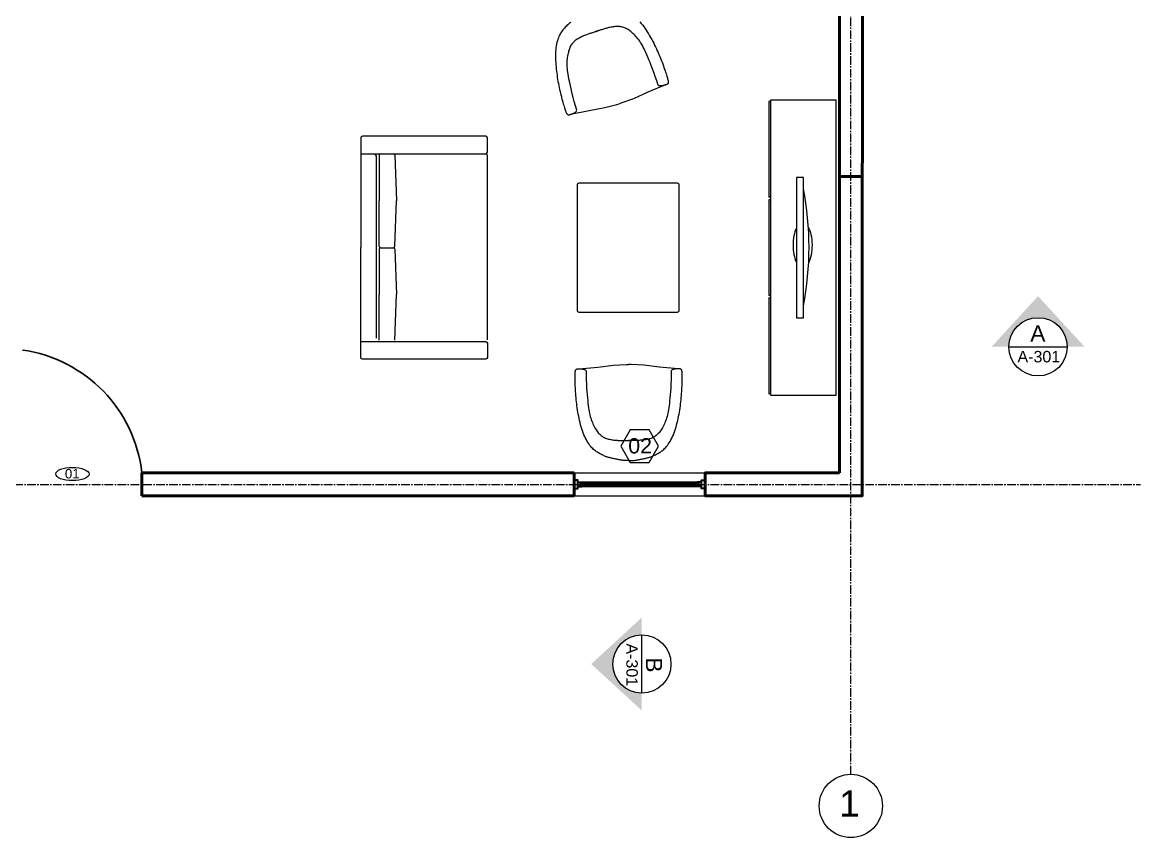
# Model space of a CAD drawing. Header units: centimetres. Extents: x -1487 to 7635, y -1892 to 2688.
# Drawn here: x 2503 to 3186, y 635 to 1132 of the extents above; entities that cross this region are included whole.
import ezdxf
from ezdxf.enums import TextEntityAlignment as Align

# ---------------------------------------------------------------- set-up
doc = ezdxf.new("R2010")
doc.units = ezdxf.units.CM
doc.linetypes.add('CENTERX2', pattern=[4, 2.5, -0.5, 0.5, -0.5])
doc.linetypes.add('CENTRO2', pattern=[1.125, 0.75, -0.125, 0.125, -0.125])
for name, color, linetype, lineweight in [('A-FURN', 8, 'Continuous', 18), ('AA - linee quote', 3, 'Continuous', 13), ('AA - montanti', 7, 'Continuous', 35), ('AA - pareti sezionate', 7, 'Continuous', 50), ('AA - serramenti e porte', 4, 'Continuous', 25), ('AA - struttura finestre', 6, 'Continuous', 25), ('AA- arredo', 8, 'Continuous', 18), ('SEZIONE ARREDO', 8, 'Continuous', 25)]:
    doc.layers.add(name, color=color, linetype=linetype, lineweight=lineweight)
doc.styles.add('ARIAL', font='Arial.ttf')

msp = doc.modelspace()

# ---------------------------------------------------------------- hatches: boundary and pattern name
at = {"layer": 'AA - linee quote'}
h = msp.add_hatch(color=256, dxfattribs=at)
h.dxf.hatch_style = 1
h.paths.add_polyline_path([(3094.5809, 934.1649), (3105.1828, 934.1649, -1), (3140.7462, 934.1649), (3151.3481, 934.1649), (3122.9645, 965.061)])
h = msp.add_hatch(color=256, dxfattribs=at)
h.dxf.hatch_style = 1
h.paths.add_polyline_path([(2880.9418, 712.1157), (2880.9418, 722.7176, -1), (2880.9418, 758.281), (2880.9418, 768.8829), (2850.0457, 740.4993)])

# ---------------------------------------------------------------- linework, layer by layer
at = {"layer": 'A-FURN'}
for p, q in [((2839.5996, 857.1865), (2919.5996, 857.1865)), ((2839.5996, 843.1865), (2919.5996, 843.1865))]:
    msp.add_line(p, q, dxfattribs=at)
at = {"layer": 'AA - linee quote', "linetype": 'CENTRO2', "ltscale": 7}
for p, q in [((3008.5996, 673.1865), (3008.5996, 1920.1865)), ((1938.5996, 850.1865), (3185.5996, 850.1865))]:
    msp.add_line(p, q, dxfattribs=at)
at = {"layer": 'AA - linee quote'}
for p, q in [((3105.1832, 934.1385), (3140.7466, 934.1385)), ((2880.9682, 722.718), (2880.9682, 758.2814))]:
    msp.add_line(p, q, dxfattribs=at)
msp.add_lwpolyline([(2891.1466, 873.5127), (2885.3731, 883.5127), (2873.8261, 883.5127), (2868.0526, 873.5127), (2873.8261, 863.5127), (2885.3731, 863.5127)], close=True, dxfattribs=at)
for centre, radius in [((3122.9649, 934.1385), 17.7817), ((2880.9682, 740.4997), 17.7817), ((3008.5996, 653.8592), 19.3273)]:
    msp.add_circle(centre, radius, dxfattribs=at)
msp.add_ellipse((2533.1968, 856.482), major_axis=(-10.2073, 0.0249), ratio=0.39546778, dxfattribs=at)
at = {"layer": 'AA - montanti'}
for points in [[(2839.5996, 852.7297), (2839.5996, 847.6432), (2841.7655, 847.6432), (2841.7655, 852.7297)], [(2919.5996, 852.7297), (2919.5996, 847.6432), (2917.4338, 847.6432), (2917.4338, 852.7297)]]:
    msp.add_lwpolyline(points, close=True, dxfattribs=at)
for points in [[(2841.7655, 851.499), (2844.3645, 851.499), (2844.3645, 850.9365)], [(2841.7655, 848.874), (2844.3645, 848.874), (2844.3645, 849.4365), (2843.4321, 849.4365), (2843.4321, 849.9365), (2843.4321, 850.4365), (2843.4321, 850.9365), (2844.3645, 850.9365)], [(2917.4338, 851.499), (2914.8347, 851.499), (2914.8347, 850.9365)], [(2917.4338, 848.874), (2914.8347, 848.874), (2914.8347, 849.4365), (2915.7672, 849.4365), (2915.7672, 849.9365), (2915.7672, 850.4365), (2915.7672, 850.9365), (2914.8347, 850.9365)]]:
    msp.add_lwpolyline(points, dxfattribs=at)
at = {"layer": 'AA - pareti sezionate'}
for p, q in [((3001.5996, 857.1865), (3001.6892, 1249.4789)), ((3015.5996, 1038.1865), (3001.5996, 1038.1865)), ((2839.5996, 857.1865), (2575.5996, 857.1865)), ((2575.5996, 857.1865), (2575.5996, 843.1865)), ((2839.5996, 843.1865), (2839.5996, 857.1865)), ((2575.5996, 843.1865), (2839.5996, 843.1865))]:
    msp.add_line(p, q, dxfattribs=at)
at = {"layer": 'AA - pareti sezionate', "ltscale": 0.8}
msp.add_line((2795.5996, 843.1865), (2715.5996, 843.1865), dxfattribs=at)
at = {"layer": 'AA - pareti sezionate'}
msp.add_lwpolyline([(3015.6892, 1249.4789), (3015.5996, 843.1865), (2919.5996, 843.1865), (2919.5996, 857.1865), (3001.5996, 857.1865)], dxfattribs=at)
at = {"layer": 'AA - serramenti e porte'}
for p, q in [((2844.3645, 851.499), (2914.8347, 851.499)), ((2914.8347, 848.874), (2844.3645, 848.874))]:
    msp.add_line(p, q, dxfattribs=at)
msp.add_arc((2490.7121, 847.5893), 85.4284, 6.4503607, 82.001199, dxfattribs=at)
at = {"layer": 'AA - struttura finestre'}
for p, q in [((2915.7672, 850.4365), (2843.4321, 850.4365)), ((2915.7672, 849.9365), (2843.4321, 849.9365))]:
    msp.add_line(p, q, dxfattribs=at)
at = {"layer": 'AA- arredo', "color": 251, "linetype": 'Continuous', "lineweight": 18}
for p, q in [((2958.5995, 1083.8916), (2958.5994, 1083.8876)), ((2958.5994, 1083.8876), (2958.5994, 1083.8865)), ((2958.5994, 1083.8865), (2958.5994, 1025.4865)), ((2958.5998, 1083.8955), (2958.5995, 1083.8916)), ((2958.6003, 1083.8995), (2958.5998, 1083.8955)), ((2958.6009, 1083.9035), (2958.6003, 1083.8995)), ((2958.6016, 1083.9074), (2958.6009, 1083.9035)), ((2958.6025, 1083.9113), (2958.6016, 1083.9074)), ((2958.6036, 1083.9152), (2958.6025, 1083.9113)), ((2958.6048, 1083.919), (2958.6036, 1083.9152)), ((2958.6062, 1083.9227), (2958.6048, 1083.919)), ((2958.6077, 1083.9264), (2958.6062, 1083.9227)), ((2958.6094, 1083.93), (2958.6077, 1083.9264)), ((2958.6112, 1083.9336), (2958.6094, 1083.93)), ((2958.6132, 1083.9371), (2958.6112, 1083.9336)), ((2958.6153, 1083.9405), (2958.6132, 1083.9371)), ((2958.6175, 1083.9438), (2958.6153, 1083.9405)), ((2958.6198, 1083.9471), (2958.6175, 1083.9438)), ((2958.6223, 1083.9502), (2958.6198, 1083.9471)), ((2958.6249, 1083.9532), (2958.6223, 1083.9502)), ((2958.6277, 1083.9561), (2958.6249, 1083.9532)), ((2958.6305, 1083.959), (2958.6277, 1083.9561)), ((2958.6335, 1083.9617), (2958.6305, 1083.959)), ((2958.6365, 1083.9642), (2958.6335, 1083.9617)), ((2958.6397, 1083.9667), (2958.6365, 1083.9642)), ((2958.6429, 1083.969), (2958.6397, 1083.9667)), ((2958.6463, 1083.9712), (2958.6429, 1083.969)), ((2958.6497, 1083.9733), (2958.6463, 1083.9712)), ((2958.6532, 1083.9752), (2958.6497, 1083.9733)), ((2958.6568, 1083.977), (2958.6532, 1083.9752)), ((2958.6605, 1083.9786), (2958.6568, 1083.977)), ((2958.6642, 1083.9801), (2958.6605, 1083.9786)), ((2958.6679, 1083.9814), (2958.6642, 1083.9801)), ((2958.6718, 1083.9826), (2958.6679, 1083.9814)), ((2958.6756, 1083.9836), (2958.6718, 1083.9826)), ((2958.6795, 1083.9845), (2958.6756, 1083.9836)), ((2958.6835, 1083.9852), (2958.6795, 1083.9845)), ((2958.6874, 1083.9858), (2958.6835, 1083.9852)), ((2958.6914, 1083.9862), (2958.6874, 1083.9858)), ((2958.6954, 1083.9864), (2958.6914, 1083.9862)), ((2958.6994, 1083.9865), (2958.6954, 1083.9864)), ((2959.4994, 1083.9865), (2958.6994, 1083.9865)), ((2959.5005, 1083.9865), (2959.4994, 1083.9865)), ((2959.5045, 1083.9864), (2959.5005, 1083.9865)), ((2959.5085, 1083.9861), (2959.5045, 1083.9864)), ((2959.5124, 1083.9856), (2959.5085, 1083.9861)), ((2959.5164, 1083.985), (2959.5124, 1083.9856)), ((2959.5203, 1083.9843), (2959.5164, 1083.985)), ((2959.5242, 1083.9834), (2959.5203, 1083.9843)), ((2959.5281, 1083.9823), (2959.5242, 1083.9834)), ((2959.5319, 1083.9811), (2959.5281, 1083.9823)), ((2959.5356, 1083.9797), (2959.5319, 1083.9811)), ((2959.5393, 1083.9782), (2959.5356, 1083.9797)), ((2959.543, 1083.9765), (2959.5393, 1083.9782)), ((2959.5465, 1083.9747), (2959.543, 1083.9765)), ((2959.55, 1083.9727), (2959.5465, 1083.9747)), ((2959.5534, 1083.9706), (2959.55, 1083.9727)), ((2959.5568, 1083.9684), (2959.5534, 1083.9706)), ((2959.56, 1083.966), (2959.5568, 1083.9684)), ((2959.5631, 1083.9636), (2959.56, 1083.966)), ((2959.5662, 1083.9609), (2959.5631, 1083.9636)), ((2959.5691, 1083.9582), (2959.5662, 1083.9609)), ((2959.5719, 1083.9554), (2959.5691, 1083.9582)), ((2959.5746, 1083.9524), (2959.5719, 1083.9554)), ((2959.5772, 1083.9494), (2959.5746, 1083.9524)), ((2959.5796, 1083.9462), (2959.5772, 1083.9494)), ((2959.5819, 1083.9429), (2959.5796, 1083.9462)), ((2959.5841, 1083.9396), (2959.5819, 1083.9429)), ((2959.5862, 1083.9362), (2959.5841, 1083.9396)), ((2959.5881, 1083.9327), (2959.5862, 1083.9362)), ((2959.5899, 1083.9291), (2959.5881, 1083.9327)), ((2959.5915, 1083.9254), (2959.5899, 1083.9291)), ((2959.593, 1083.9217), (2959.5915, 1083.9254)), ((2959.5943, 1083.9179), (2959.593, 1083.9217)), ((2959.5955, 1083.9141), (2959.5943, 1083.9179)), ((2959.5965, 1083.9102), (2959.5955, 1083.9141)), ((2959.5974, 1083.9063), (2959.5965, 1083.9102)), ((2959.5981, 1083.9024), (2959.5974, 1083.9063)), ((2959.5987, 1083.8985), (2959.5981, 1083.9024)), ((2959.5991, 1083.8945), (2959.5987, 1083.8985)), ((2959.5993, 1083.8905), (2959.5991, 1083.8945)), ((2959.5997, 1084.5876), (2959.5996, 1084.5865)), ((2959.5996, 1084.5865), (2959.5996, 904.7865)), ((2959.5998, 1084.5916), (2959.5997, 1084.5876)), ((2959.6001, 1084.5955), (2959.5998, 1084.5916)), ((2959.6005, 1084.5995), (2959.6001, 1084.5955)), ((2959.6011, 1084.6035), (2959.6005, 1084.5995)), ((2959.6019, 1084.6074), (2959.6011, 1084.6035)), ((2959.6028, 1084.6113), (2959.6019, 1084.6074)), ((2959.6038, 1084.6152), (2959.6028, 1084.6113)), ((2959.6051, 1084.619), (2959.6038, 1084.6152)), ((2959.6064, 1084.6227), (2959.6051, 1084.619)), ((2959.608, 1084.6264), (2959.6064, 1084.6227)), ((2959.6096, 1084.6301), (2959.608, 1084.6264)), ((2959.6115, 1084.6336), (2959.6096, 1084.6301)), ((2959.6134, 1084.6371), (2959.6115, 1084.6336)), ((2959.6155, 1084.6405), (2959.6134, 1084.6371)), ((2959.6177, 1084.6438), (2959.6155, 1084.6405)), ((2959.6201, 1084.6471), (2959.6177, 1084.6438)), ((2959.6226, 1084.6502), (2959.6201, 1084.6471)), ((2959.6252, 1084.6532), (2959.6226, 1084.6502)), ((2959.6279, 1084.6562), (2959.6252, 1084.6532)), ((2959.6308, 1084.659), (2959.6279, 1084.6562)), ((2959.6337, 1084.6617), (2959.6308, 1084.659)), ((2959.6368, 1084.6642), (2959.6337, 1084.6617)), ((2959.6399, 1084.6667), (2959.6368, 1084.6642)), ((2959.6432, 1084.669), (2959.6399, 1084.6667)), ((2959.6465, 1084.6712), (2959.6432, 1084.669)), ((2959.65, 1084.6733), (2959.6465, 1084.6712)), ((2959.6535, 1084.6752), (2959.65, 1084.6733)), ((2959.6571, 1084.677), (2959.6535, 1084.6752)), ((2959.6607, 1084.6786), (2959.6571, 1084.677)), ((2959.6644, 1084.6801), (2959.6607, 1084.6786)), ((2959.6682, 1084.6814), (2959.6644, 1084.6801)), ((2959.672, 1084.6826), (2959.6682, 1084.6814)), ((2959.6759, 1084.6836), (2959.672, 1084.6826)), ((2959.6798, 1084.6845), (2959.6759, 1084.6836)), ((2959.6837, 1084.6852), (2959.6798, 1084.6845)), ((2959.6877, 1084.6858), (2959.6837, 1084.6852)), ((2959.6917, 1084.6862), (2959.6877, 1084.6858)), ((2959.6956, 1084.6864), (2959.6917, 1084.6862)), ((2959.6996, 1084.6865), (2959.6956, 1084.6864)), ((2999.4996, 1084.6865), (2959.6996, 1084.6865)), ((2999.5007, 1084.6865), (2999.4996, 1084.6865)), ((2999.5047, 1084.6864), (2999.5007, 1084.6865)), ((2999.5087, 1084.6861), (2999.5047, 1084.6864)), ((2999.5127, 1084.6856), (2999.5087, 1084.6861)), ((2999.5166, 1084.685), (2999.5127, 1084.6856)), ((2999.5206, 1084.6843), (2999.5166, 1084.685)), ((2999.5245, 1084.6834), (2999.5206, 1084.6843)), ((2999.5283, 1084.6823), (2999.5245, 1084.6834)), ((2999.5321, 1084.6811), (2999.5283, 1084.6823)), ((2999.5359, 1084.6797), (2999.5321, 1084.6811)), ((2999.5396, 1084.6782), (2999.5359, 1084.6797)), ((2999.5432, 1084.6765), (2999.5396, 1084.6782)), ((2999.5468, 1084.6747), (2999.5432, 1084.6765)), ((2999.5503, 1084.6727), (2999.5468, 1084.6747)), ((2999.5537, 1084.6706), (2999.5503, 1084.6727)), ((2999.557, 1084.6684), (2999.5537, 1084.6706)), ((2999.5602, 1084.666), (2999.557, 1084.6684)), ((2999.5634, 1084.6636), (2999.5602, 1084.666)), ((2999.5664, 1084.6609), (2999.5634, 1084.6636)), ((2999.5693, 1084.6582), (2999.5664, 1084.6609)), ((2999.5721, 1084.6554), (2999.5693, 1084.6582)), ((2999.5748, 1084.6524), (2999.5721, 1084.6554)), ((2999.5774, 1084.6494), (2999.5748, 1084.6524)), ((2999.5798, 1084.6462), (2999.5774, 1084.6494)), ((2999.5822, 1084.6429), (2999.5798, 1084.6462)), ((2999.5844, 1084.6396), (2999.5822, 1084.6429)), ((2999.5864, 1084.6362), (2999.5844, 1084.6396)), ((2999.5883, 1084.6327), (2999.5864, 1084.6362)), ((2999.5901, 1084.6291), (2999.5883, 1084.6327)), ((2999.5917, 1084.6254), (2999.5901, 1084.6291)), ((2999.5932, 1084.6217), (2999.5917, 1084.6254)), ((2999.5946, 1084.6179), (2999.5932, 1084.6217)), ((2999.5957, 1084.6141), (2999.5946, 1084.6179)), ((2999.5968, 1084.6103), (2999.5957, 1084.6141)), ((2999.5976, 1084.6063), (2999.5968, 1084.6103)), ((2999.5984, 1084.6024), (2999.5976, 1084.6063)), ((2999.5989, 1084.5985), (2999.5984, 1084.6024)), ((2999.5993, 1084.5945), (2999.5989, 1084.5985)), ((2999.5996, 1084.5905), (2999.5993, 1084.5945)), ((2999.5996, 1084.5865), (2999.5996, 1084.5905)), ((2999.5996, 904.7865), (2999.5996, 1084.5865)), ((2718.9626, 939.4945), (2718.9626, 1049.8785)), ((2786.5994, 938.3535), (2786.5994, 1051.0195)), ((2959.4992, 1025.39), (2958.6996, 1025.39)), ((2958.5995, 1023.8916), (2958.5994, 1023.8876)), ((2958.5994, 1023.8876), (2958.5994, 1023.8865)), ((2958.5994, 1023.8865), (2958.5994, 965.4865)), ((2958.5998, 1023.8955), (2958.5995, 1023.8916)), ((2958.6003, 1023.8995), (2958.5998, 1023.8955)), ((2958.6009, 1023.9035), (2958.6003, 1023.8995)), ((2958.6016, 1023.9074), (2958.6009, 1023.9035)), ((2958.6025, 1023.9113), (2958.6016, 1023.9074)), ((2958.6036, 1023.9152), (2958.6025, 1023.9113)), ((2958.6048, 1023.919), (2958.6036, 1023.9152)), ((2958.6062, 1023.9227), (2958.6048, 1023.919)), ((2958.6077, 1023.9264), (2958.6062, 1023.9227)), ((2958.6094, 1023.9301), (2958.6077, 1023.9264)), ((2958.6112, 1023.9336), (2958.6094, 1023.9301)), ((2958.6132, 1023.9371), (2958.6112, 1023.9336)), ((2958.6153, 1023.9405), (2958.6132, 1023.9371)), ((2958.6175, 1023.9438), (2958.6153, 1023.9405)), ((2958.6198, 1023.9471), (2958.6175, 1023.9438)), ((2958.6223, 1023.9502), (2958.6198, 1023.9471)), ((2958.6249, 1023.9532), (2958.6223, 1023.9502)), ((2958.6277, 1023.9562), (2958.6249, 1023.9532)), ((2958.6305, 1023.959), (2958.6277, 1023.9562)), ((2958.6335, 1023.9617), (2958.6305, 1023.959)), ((2958.6365, 1023.9642), (2958.6335, 1023.9617)), ((2958.6397, 1023.9667), (2958.6365, 1023.9642)), ((2958.6429, 1023.969), (2958.6397, 1023.9667)), ((2958.6463, 1023.9712), (2958.6429, 1023.969)), ((2958.6497, 1023.9733), (2958.6463, 1023.9712)), ((2958.6532, 1023.9752), (2958.6497, 1023.9733)), ((2958.6568, 1023.977), (2958.6532, 1023.9752)), ((2958.6605, 1023.9786), (2958.6568, 1023.977)), ((2958.6642, 1023.9801), (2958.6605, 1023.9786)), ((2958.6679, 1023.9814), (2958.6642, 1023.9801)), ((2958.6718, 1023.9826), (2958.6679, 1023.9814)), ((2958.6756, 1023.9836), (2958.6718, 1023.9826)), ((2958.6795, 1023.9845), (2958.6756, 1023.9836)), ((2958.6835, 1023.9852), (2958.6795, 1023.9845)), ((2958.6874, 1023.9858), (2958.6835, 1023.9852)), ((2958.6914, 1023.9862), (2958.6874, 1023.9858)), ((2958.6954, 1023.9864), (2958.6914, 1023.9862)), ((2958.6994, 1023.9865), (2958.6954, 1023.9864)), ((2958.6994, 1023.9865), (2959.4994, 1023.9865)), ((2959.5005, 1023.9865), (2959.4994, 1023.9865)), ((2959.5045, 1023.9864), (2959.5005, 1023.9865)), ((2959.5085, 1023.9861), (2959.5045, 1023.9864)), ((2959.5124, 1023.9856), (2959.5085, 1023.9861)), ((2959.5164, 1023.985), (2959.5124, 1023.9856)), ((2959.5203, 1023.9843), (2959.5164, 1023.985)), ((2959.5242, 1023.9834), (2959.5203, 1023.9843)), ((2959.5281, 1023.9823), (2959.5242, 1023.9834)), ((2959.5319, 1023.9811), (2959.5281, 1023.9823)), ((2959.5356, 1023.9797), (2959.5319, 1023.9811)), ((2959.5393, 1023.9782), (2959.5356, 1023.9797)), ((2959.543, 1023.9765), (2959.5393, 1023.9782)), ((2959.5465, 1023.9747), (2959.543, 1023.9765)), ((2959.55, 1023.9727), (2959.5465, 1023.9747)), ((2959.5534, 1023.9706), (2959.55, 1023.9727)), ((2959.5568, 1023.9684), (2959.5534, 1023.9706)), ((2959.56, 1023.966), (2959.5568, 1023.9684)), ((2959.5631, 1023.9636), (2959.56, 1023.966)), ((2959.5662, 1023.9609), (2959.5631, 1023.9636)), ((2959.5691, 1023.9582), (2959.5662, 1023.9609)), ((2959.5719, 1023.9554), (2959.5691, 1023.9582)), ((2959.5746, 1023.9524), (2959.5719, 1023.9554)), ((2959.5772, 1023.9494), (2959.5746, 1023.9524)), ((2959.5796, 1023.9462), (2959.5772, 1023.9494)), ((2959.5819, 1023.9429), (2959.5796, 1023.9462)), ((2959.5841, 1023.9396), (2959.5819, 1023.9429)), ((2959.5862, 1023.9362), (2959.5841, 1023.9396)), ((2959.5881, 1023.9327), (2959.5862, 1023.9362)), ((2959.5899, 1023.9291), (2959.5881, 1023.9327)), ((2959.5915, 1023.9254), (2959.5899, 1023.9291)), ((2959.593, 1023.9217), (2959.5915, 1023.9254)), ((2959.5943, 1023.9179), (2959.593, 1023.9217)), ((2959.5955, 1023.9141), (2959.5943, 1023.9179)), ((2959.5965, 1023.9103), (2959.5955, 1023.9141)), ((2959.5974, 1023.9063), (2959.5965, 1023.9103)), ((2959.5981, 1023.9024), (2959.5974, 1023.9063)), ((2959.5987, 1023.8985), (2959.5981, 1023.9024)), ((2959.5991, 1023.8945), (2959.5987, 1023.8985)), ((2959.5993, 1023.8905), (2959.5991, 1023.8945)), ((2959.5994, 1023.8865), (2959.5993, 1023.8905)), ((2958.5995, 963.8916), (2958.5994, 963.8876)), ((2958.5994, 963.8876), (2958.5994, 963.8865)), ((2958.5994, 963.8865), (2958.5994, 905.4865)), ((2958.5998, 963.8955), (2958.5995, 963.8916)), ((2958.6003, 963.8995), (2958.5998, 963.8955)), ((2958.6009, 963.9035), (2958.6003, 963.8995)), ((2958.6016, 963.9074), (2958.6009, 963.9035)), ((2958.6025, 963.9113), (2958.6016, 963.9074)), ((2958.6036, 963.9152), (2958.6025, 963.9113)), ((2958.6048, 963.919), (2958.6036, 963.9152)), ((2958.6062, 963.9227), (2958.6048, 963.919)), ((2958.6077, 963.9264), (2958.6062, 963.9227)), ((2958.6094, 963.9301), (2958.6077, 963.9264)), ((2958.6112, 963.9336), (2958.6094, 963.9301)), ((2958.6132, 963.9371), (2958.6112, 963.9336)), ((2958.6153, 963.9405), (2958.6132, 963.9371)), ((2958.6175, 963.9438), (2958.6153, 963.9405)), ((2958.6198, 963.9471), (2958.6175, 963.9438)), ((2958.6223, 963.9502), (2958.6198, 963.9471)), ((2958.6249, 963.9532), (2958.6223, 963.9502)), ((2958.6277, 963.9562), (2958.6249, 963.9532)), ((2958.6305, 963.959), (2958.6277, 963.9562)), ((2958.6335, 963.9617), (2958.6305, 963.959)), ((2958.6365, 963.9642), (2958.6335, 963.9617)), ((2958.6397, 963.9667), (2958.6365, 963.9642)), ((2958.6429, 963.969), (2958.6397, 963.9667)), ((2958.6463, 963.9712), (2958.6429, 963.969)), ((2958.6497, 963.9733), (2958.6463, 963.9712)), ((2958.6532, 963.9752), (2958.6497, 963.9733)), ((2958.6568, 963.977), (2958.6532, 963.9752)), ((2958.6605, 963.9786), (2958.6568, 963.977)), ((2958.6642, 963.9801), (2958.6605, 963.9786)), ((2958.6679, 963.9814), (2958.6642, 963.9801)), ((2958.6718, 963.9826), (2958.6679, 963.9814)), ((2958.6756, 963.9836), (2958.6718, 963.9826)), ((2958.6795, 963.9845), (2958.6756, 963.9836)), ((2958.6835, 963.9852), (2958.6795, 963.9845)), ((2958.6874, 963.9858), (2958.6835, 963.9852)), ((2958.6914, 963.9862), (2958.6874, 963.9858)), ((2958.6954, 963.9864), (2958.6914, 963.9862)), ((2958.6994, 963.9865), (2958.6954, 963.9864)), ((2959.4989, 965.39), (2958.696, 965.39)), ((2958.6994, 963.9865), (2959.4994, 963.9865)), ((2959.5005, 963.9865), (2959.4994, 963.9865)), ((2959.5045, 963.9864), (2959.5005, 963.9865)), ((2959.5085, 963.9861), (2959.5045, 963.9864)), ((2959.5124, 963.9856), (2959.5085, 963.9861)), ((2959.5164, 963.985), (2959.5124, 963.9856)), ((2959.5203, 963.9843), (2959.5164, 963.985)), ((2959.5242, 963.9834), (2959.5203, 963.9843)), ((2959.5281, 963.9823), (2959.5242, 963.9834)), ((2959.5319, 963.9811), (2959.5281, 963.9823)), ((2959.5356, 963.9797), (2959.5319, 963.9811)), ((2959.5393, 963.9782), (2959.5356, 963.9797)), ((2959.543, 963.9765), (2959.5393, 963.9782)), ((2959.5465, 963.9747), (2959.543, 963.9765)), ((2959.55, 963.9727), (2959.5465, 963.9747)), ((2959.5534, 963.9706), (2959.55, 963.9727)), ((2959.5568, 963.9684), (2959.5534, 963.9706)), ((2959.56, 963.966), (2959.5568, 963.9684)), ((2959.5631, 963.9636), (2959.56, 963.966)), ((2959.5662, 963.9609), (2959.5631, 963.9636)), ((2959.5691, 963.9582), (2959.5662, 963.9609)), ((2959.5719, 963.9554), (2959.5691, 963.9582)), ((2959.5746, 963.9524), (2959.5719, 963.9554)), ((2959.5772, 963.9494), (2959.5746, 963.9524)), ((2959.5796, 963.9462), (2959.5772, 963.9494)), ((2959.5819, 963.9429), (2959.5796, 963.9462)), ((2959.5841, 963.9396), (2959.5819, 963.9429)), ((2959.5862, 963.9362), (2959.5841, 963.9396)), ((2959.5881, 963.9327), (2959.5862, 963.9362)), ((2959.5899, 963.9291), (2959.5881, 963.9327)), ((2959.5915, 963.9254), (2959.5899, 963.9291)), ((2959.593, 963.9217), (2959.5915, 963.9254)), ((2959.5943, 963.9179), (2959.593, 963.9217)), ((2959.5955, 963.9141), (2959.5943, 963.9179)), ((2959.5965, 963.9103), (2959.5955, 963.9141)), ((2959.5974, 963.9063), (2959.5965, 963.9103)), ((2959.5981, 963.9024), (2959.5974, 963.9063)), ((2959.5987, 963.8985), (2959.5981, 963.9024)), ((2959.5991, 963.8945), (2959.5987, 963.8985)), ((2959.5993, 963.8905), (2959.5991, 963.8945)), ((2959.5994, 963.8865), (2959.5993, 963.8905)), ((2959.4992, 905.39), (2958.6996, 905.39)), ((2959.5996, 904.7865), (2959.5997, 904.7825)), ((2959.5997, 904.7825), (2959.6, 904.7785)), ((2959.6, 904.7785), (2959.6004, 904.7745)), ((2959.6004, 904.7745), (2959.6009, 904.7706)), ((2959.6009, 904.7706), (2959.6016, 904.7666)), ((2959.6016, 904.7666), (2959.6025, 904.7627)), ((2959.6025, 904.7627), (2959.6035, 904.7588)), ((2959.6035, 904.7588), (2959.6047, 904.755)), ((2959.6047, 904.755), (2959.6061, 904.7513)), ((2959.6061, 904.7513), (2959.6075, 904.7475)), ((2959.6075, 904.7475), (2959.6092, 904.7439)), ((2959.6092, 904.7439), (2959.6109, 904.7403)), ((2959.6109, 904.7403), (2959.6129, 904.7368)), ((2959.6129, 904.7368), (2959.6149, 904.7334)), ((2959.6149, 904.7334), (2959.6171, 904.73)), ((2959.6171, 904.73), (2959.6194, 904.7268)), ((2959.6194, 904.7268), (2959.6219, 904.7236)), ((2959.6219, 904.7236), (2959.6245, 904.7205)), ((2959.6245, 904.7205), (2959.6272, 904.7176)), ((2959.6272, 904.7176), (2959.63, 904.7147)), ((2959.63, 904.7147), (2959.6329, 904.712)), ((2959.6329, 904.712), (2959.6359, 904.7094)), ((2959.6359, 904.7094), (2959.6391, 904.7069)), ((2959.6391, 904.7069), (2959.6423, 904.7046)), ((2959.6423, 904.7046), (2959.6456, 904.7023)), ((2959.6456, 904.7023), (2959.649, 904.7002)), ((2959.649, 904.7002), (2959.6525, 904.6983)), ((2959.6525, 904.6983), (2959.6561, 904.6965)), ((2959.6561, 904.6965), (2959.6597, 904.6948)), ((2959.6597, 904.6948), (2959.6634, 904.6933)), ((2959.6634, 904.6933), (2959.6672, 904.6919)), ((2959.6672, 904.6919), (2959.671, 904.6907)), ((2959.671, 904.6907), (2959.6748, 904.6896)), ((2959.6748, 904.6896), (2959.6787, 904.6887)), ((2959.6787, 904.6887), (2959.6827, 904.6879)), ((2959.6827, 904.6879), (2959.6866, 904.6873)), ((2959.6866, 904.6873), (2959.6906, 904.6869)), ((2959.6906, 904.6869), (2959.6946, 904.6866)), ((2959.6946, 904.6866), (2959.6986, 904.6865)), ((2959.6986, 904.6865), (2959.6996, 904.6865)), ((2959.6996, 904.6865), (2999.4996, 904.6865)), ((2999.4996, 904.6865), (2999.5036, 904.6866)), ((2999.5036, 904.6866), (2999.5076, 904.6868)), ((2999.5076, 904.6868), (2999.5116, 904.6872)), ((2999.5116, 904.6872), (2999.5156, 904.6878)), ((2999.5156, 904.6878), (2999.5195, 904.6885)), ((2999.5195, 904.6885), (2999.5234, 904.6893)), ((2999.5234, 904.6893), (2999.5273, 904.6904)), ((2999.5273, 904.6904), (2999.5311, 904.6916)), ((2999.5311, 904.6916), (2999.5349, 904.6929)), ((2999.5349, 904.6929), (2999.5386, 904.6944)), ((2999.5386, 904.6944), (2999.5422, 904.696)), ((2999.5422, 904.696), (2999.5458, 904.6978)), ((2999.5458, 904.6978), (2999.5493, 904.6997)), ((2999.5493, 904.6997), (2999.5528, 904.7018)), ((2999.5528, 904.7018), (2999.5561, 904.7039)), ((2999.5561, 904.7039), (2999.5594, 904.7063)), ((2999.5594, 904.7063), (2999.5625, 904.7087)), ((2999.5625, 904.7087), (2999.5656, 904.7113)), ((2999.5656, 904.7113), (2999.5685, 904.714)), ((2999.5685, 904.714), (2999.5714, 904.7168)), ((2999.5714, 904.7168), (2999.5741, 904.7197)), ((2999.5741, 904.7197), (2999.5767, 904.7228)), ((2999.5767, 904.7228), (2999.5792, 904.7259)), ((2999.5792, 904.7259), (2999.5816, 904.7291)), ((2999.5816, 904.7291), (2999.5838, 904.7325)), ((2999.5838, 904.7325), (2999.5859, 904.7359)), ((2999.5859, 904.7359), (2999.5878, 904.7393)), ((2999.5878, 904.7393), (2999.5896, 904.7429)), ((2999.5896, 904.7429), (2999.5913, 904.7465)), ((2999.5913, 904.7465), (2999.5928, 904.7502)), ((2999.5928, 904.7502), (2999.5942, 904.754)), ((2999.5942, 904.754), (2999.5954, 904.7578)), ((2999.5954, 904.7578), (2999.5965, 904.7617)), ((2999.5965, 904.7617), (2999.5974, 904.7656)), ((2999.5974, 904.7656), (2999.5982, 904.7695)), ((2999.5982, 904.7695), (2999.5988, 904.7734)), ((2999.5988, 904.7734), (2999.5992, 904.7774)), ((2999.5992, 904.7774), (2999.5995, 904.7814)), ((2999.5995, 904.7814), (2999.5996, 904.7854)), ((2999.5996, 904.7854), (2999.5996, 904.7865))]:
    msp.add_line(p, q, dxfattribs=at)
at = {"layer": 'AA- arredo', "color": 7, "linetype": 'Continuous', "lineweight": 18}
msp.add_line((2785.5673, 1052.0195), (2785.5994, 1052.0195), dxfattribs=at)
at = {"layer": 'AA- arredo', "color": 252, "linetype": 'Continuous', "lineweight": 18}
for p, q in [((2720.4384, 1051.1022), (2720.4384, 1023.3396)), ((2720.4384, 995.5771), (2720.4384, 1023.3396)), ((2720.4384, 993.7424), (2720.4384, 965.9798)), ((2721.2938, 994.6597), (2729.2831, 994.6597)), ((2720.4384, 938.2173), (2720.4384, 965.9798))]:
    msp.add_line(p, q, dxfattribs=at)
at = {"layer": 'AA- arredo', "lineweight": 13}
for p, q in [((2839.5996, 857.1865), (2919.5996, 857.1865)), ((2839.5996, 843.1865), (2919.5996, 843.1865))]:
    msp.add_line(p, q, dxfattribs=at)
at = {"layer": 'AA- arredo', "color": 251, "linetype": 'Continuous', "lineweight": 18, "flags": 128}
for points in [[(2837.5081, 1132.2968), (2837.0951, 1131.9657), (2836.6525, 1131.5932), (2836.1841, 1131.1817), (2835.6963, 1130.7356), (2835.1955, 1130.2591), (2834.6878, 1129.7567), (2834.1797, 1129.2326), (2833.6775, 1128.6911), (2833.1874, 1128.1367), (2832.7148, 1127.5716), (2832.2611, 1126.9909), (2831.8269, 1126.3874), (2831.4124, 1125.7542), (2831.0183, 1125.0842), (2830.6449, 1124.3704), (2830.2928, 1123.6058), (2829.9622, 1122.7833), (2829.6541, 1121.8978), (2829.3703, 1120.9513), (2829.1129, 1119.9477), (2828.8842, 1118.891), (2828.6863, 1117.785), (2828.5215, 1116.6336), (2828.3918, 1115.4408), (2828.2995, 1114.2103), (2828.2458, 1112.9467), (2828.2283, 1111.656), (2828.2435, 1110.3448), (2828.2881, 1109.0197), (2828.3587, 1107.6874), (2828.4517, 1106.3543), (2828.564, 1105.0272), (2828.6919, 1103.7126), (2828.8329, 1102.4155), (2828.9866, 1101.1349), (2829.1537, 1099.8679), (2829.3346, 1098.6119), (2829.5297, 1097.3641), (2829.7395, 1096.1219), (2829.9646, 1094.8825), (2830.2054, 1093.6433), (2830.4617, 1092.4032), (2830.731, 1091.1685), (2831.0099, 1089.9472), (2831.2953, 1088.7473), (2831.5839, 1087.5767), (2831.8725, 1086.4434), (2832.1578, 1085.3554), (2832.4365, 1084.3207), (2832.7059, 1083.3461), (2832.9649, 1082.4333), (2833.2131, 1081.5829), (2833.4498, 1080.7956), (2833.6745, 1080.072), (2833.8867, 1079.4126), (2834.0857, 1078.818), (2834.2711, 1078.2888), (2834.4428, 1077.8248), (2834.6028, 1077.4223), (2834.7536, 1077.0766), (2834.8978, 1076.7832), (2835.0379, 1076.5376), (2835.1764, 1076.3351), (2835.3159, 1076.1713), (2835.4589, 1076.0415), (2835.6079, 1075.9416), (2835.7651, 1075.8697), (2835.9329, 1075.8239), (2836.1134, 1075.8028), (2836.3089, 1075.8048), (2836.5217, 1075.8282), (2836.7541, 1075.8714), (2837.0082, 1075.9328), (2837.2851, 1076.0108), (2837.5813, 1076.1035), (2837.8919, 1076.2091), (2838.2122, 1076.3257), (2838.5373, 1076.4514), (2838.8624, 1076.5844), (2839.1828, 1076.7229), (2839.4936, 1076.8648), (2839.7904, 1077.0097), (2840.0696, 1077.1613), (2840.3278, 1077.3247), (2840.5618, 1077.5051), (2840.7683, 1077.7077), (2840.9441, 1077.9373), (2841.0858, 1078.1992), (2841.1901, 1078.4985)], [(2890.8937, 1093.8765), (2890.0243, 1096.6042), (2889.1643, 1099.1535), (2888.3199, 1101.5298), (2887.4973, 1103.7384), (2886.7028, 1105.7848), (2885.9426, 1107.6743), (2885.2229, 1109.4124), (2884.5498, 1111.0044), (2883.927, 1112.4571), (2883.3472, 1113.7829), (2882.8004, 1114.9957), (2882.2766, 1116.1093), (2881.766, 1117.1375), (2881.2585, 1118.0942), (2880.7443, 1118.9932), (2880.2133, 1119.8483), (2879.6581, 1120.6709), (2879.0813, 1121.4622), (2878.4879, 1122.2209), (2877.8829, 1122.9458), (2877.2716, 1123.6357), (2876.6588, 1124.2892), (2876.0496, 1124.9051), (2875.4492, 1125.4822), (2874.8613, 1126.0195), (2874.2845, 1126.5172), (2873.7162, 1126.9758), (2873.1538, 1127.3959), (2872.5947, 1127.7779), (2872.0363, 1128.1224), (2871.4759, 1128.4299), (2870.9109, 1128.701), (2870.3389, 1128.9361), (2869.7591, 1129.1363), (2869.1708, 1129.3024), (2868.5731, 1129.4354), (2867.9656, 1129.5363), (2867.3474, 1129.606), (2866.7179, 1129.6454), (2866.0765, 1129.6556), (2865.4233, 1129.6378), (2864.762, 1129.5945), (2864.0969, 1129.5287), (2863.4326, 1129.4433), (2862.7735, 1129.3411), (2862.1241, 1129.2251), (2861.4889, 1129.0981), (2860.8723, 1128.963), (2860.2774, 1128.8223), (2859.7018, 1128.6769), (2859.1415, 1128.5271), (2858.5929, 1128.3734), (2858.052, 1128.2161), (2857.5149, 1128.0557), (2856.9779, 1127.8926), (2856.4371, 1127.7271), (2855.8921, 1127.5605), (2855.3566, 1127.3969), (2854.8476, 1127.2411), (2854.3823, 1127.0981), (2853.9776, 1126.9727), (2853.6508, 1126.8699), (2853.4188, 1126.7944), (2853.2988, 1126.7513)], [(2879.8129, 1132.5028), (2880.5935, 1131.5916), (2881.3645, 1130.6283), (2882.1225, 1129.6158), (2882.8658, 1128.5605), (2883.5937, 1127.4698), (2884.3052, 1126.3511), (2884.9994, 1125.2117), (2885.6754, 1124.059), (2886.3323, 1122.9004), (2886.9691, 1121.7432), (2887.5852, 1120.5932), (2888.1816, 1119.4494), (2888.7592, 1118.3094), (2889.3192, 1117.1708), (2889.8629, 1116.0308), (2890.3912, 1114.8871), (2890.9054, 1113.7372), (2891.4065, 1112.5785), (2891.8953, 1111.4103), (2892.3703, 1110.2393), (2892.8298, 1109.0739), (2893.2719, 1107.9224), (2893.6948, 1106.7934), (2894.0966, 1105.6951), (2894.4756, 1104.6361), (2894.8299, 1103.6248), (2895.158, 1102.6684), (2895.4597, 1101.7688), (2895.7351, 1100.9269), (2895.9844, 1100.1434), (2896.2076, 1099.4193), (2896.4049, 1098.7553), (2896.5764, 1098.1522), (2896.7223, 1097.6108), (2896.8426, 1097.131), (2896.9379, 1096.7084), (2897.0086, 1096.3379), (2897.0553, 1096.0144), (2897.0784, 1095.7325), (2897.0784, 1095.4872), (2897.0558, 1095.2732), (2897.0111, 1095.0853), (2896.9446, 1094.9188), (2896.8554, 1094.7706), (2896.7428, 1094.6381), (2896.6058, 1094.5188), (2896.4433, 1094.41), (2896.2544, 1094.3091), (2896.0383, 1094.2135), (2895.7939, 1094.1207), (2895.5213, 1094.0287), (2895.2245, 1093.9379), (2894.9086, 1093.8497), (2894.5784, 1093.7651), (2894.2391, 1093.6852), (2893.8957, 1093.6114), (2893.5531, 1093.5447), (2893.2164, 1093.4863), (2892.8897, 1093.4382), (2892.5737, 1093.4057), (2892.2683, 1093.3948), (2891.9732, 1093.4115), (2891.6884, 1093.462), (2891.4137, 1093.5523), (2891.1488, 1093.6884), (2890.8937, 1093.8765)], [(2841.1901, 1078.4985), (2840.3672, 1081.2406), (2839.6373, 1083.8302), (2838.9923, 1086.2681), (2838.4238, 1088.5554), (2837.9238, 1090.6929), (2837.4841, 1092.6816), (2837.0966, 1094.5224), (2836.753, 1096.2163), (2836.4466, 1097.7669), (2836.1764, 1099.1885), (2835.9427, 1100.4982), (2835.7461, 1101.713), (2835.5868, 1102.85), (2835.4654, 1103.9261), (2835.3821, 1104.9584), (2835.3374, 1105.964), (2835.3311, 1106.9564), (2835.3602, 1107.9352), (2835.4215, 1108.8965), (2835.5113, 1109.8363), (2835.6263, 1110.7509), (2835.7629, 1111.6363), (2835.9178, 1112.4886), (2836.0874, 1113.3039), (2836.2692, 1114.0794), (2836.4642, 1114.8158), (2836.6742, 1115.5152), (2836.9011, 1116.1795), (2837.1467, 1116.8105), (2837.4131, 1117.4102), (2837.7019, 1117.9805), (2838.0151, 1118.5232), (2838.3543, 1119.0403), (2838.7198, 1119.5329), (2839.1116, 1120.0023), (2839.5297, 1120.4495), (2839.9741, 1120.8759), (2840.4449, 1121.2825), (2840.9421, 1121.6705), (2841.4657, 1122.0412), (2842.0148, 1122.3953), (2842.5851, 1122.7331), (2843.1711, 1123.0544), (2843.7676, 1123.3591), (2844.3692, 1123.6469), (2844.9707, 1123.9179), (2845.5666, 1124.1718), (2846.1517, 1124.4086), (2846.7221, 1124.6284), (2847.2793, 1124.8335), (2847.8262, 1125.0263), (2848.3658, 1125.2092), (2848.9011, 1125.3849), (2849.4349, 1125.5558), (2849.9702, 1125.7244), (2850.5099, 1125.8933), (2851.0538, 1126.0636), (2851.5881, 1126.2309), (2852.0961, 1126.3898), (2852.561, 1126.5346), (2852.9657, 1126.6597), (2853.2935, 1126.7594), (2853.5276, 1126.8281), (2853.651, 1126.8602)], [(2895.3729, 1093.9833), (2884.7106, 1089.5788), (2875.8294, 1085.5898), (2868.6994, 1082.9925), (2867.1806, 1082.5071)], [(2837.4332, 1076.0571), (2848.72, 1078.4435), (2858.3021, 1080.167), (2865.6531, 1082.05), (2867.1806, 1082.5071)], [(2785.6132, 1062.6865), (2710.2777, 1062.6865)], [(2730.1384, 1051.1022), (2731.142, 1023.3396)], [(2730.1384, 995.5771), (2731.142, 1023.3396)], [(2730.1384, 993.7424), (2731.142, 965.9798)], [(2730.1384, 938.2173), (2731.142, 965.9798)], [(2842.5798, 920.7355), (2854.0676, 921.7918), (2863.731, 922.9775), (2871.3101, 923.3513), (2872.9045, 923.3661)], [(2903.2292, 920.7355), (2891.7414, 921.7918), (2882.078, 922.9775), (2874.4989, 923.3513), (2872.9045, 923.3661)], [(2873.0888, 864.6358), (2872.4258, 864.64), (2871.8336, 864.6521), (2871.3044, 864.6711), (2870.8304, 864.6961), (2870.4038, 864.7263), (2870.0168, 864.7606), (2869.6616, 864.7983), (2869.3304, 864.8383), (2869.0153, 864.8801), (2868.7084, 864.9244), (2868.4016, 864.9725), (2868.0867, 865.0253), (2867.7559, 865.084), (2867.4009, 865.1497), (2867.0138, 865.2235), (2866.5864, 865.3065), (2866.1139, 865.3993), (2865.6039, 865.5004), (2865.0673, 865.6077), (2864.5147, 865.7193), (2863.957, 865.833), (2863.405, 865.9469), (2862.8694, 866.0589), (2862.3612, 866.1671), (2861.8874, 866.2704), (2861.4416, 866.3725), (2861.0135, 866.4782), (2860.5928, 866.5921), (2860.1695, 866.719), (2859.7333, 866.8636), (2859.2741, 867.0307), (2858.7817, 867.225), (2858.2487, 867.45), (2857.6797, 867.7046), (2857.0818, 867.9866), (2856.4625, 868.2938), (2855.8291, 868.6237), (2855.1887, 868.9742), (2854.5489, 869.3431), (2853.9168, 869.7279), (2853.2983, 870.128), (2852.6933, 870.5487), (2852.1001, 870.9969), (2851.517, 871.4793), (2850.9424, 872.0029), (2850.3748, 872.5744), (2849.8123, 873.2008), (2849.2535, 873.8888), (2848.6974, 874.6437), (2848.1465, 875.464), (2847.604, 876.3467), (2847.0732, 877.2886), (2846.5572, 878.2867), (2846.0594, 879.3379), (2845.583, 880.4391), (2845.1311, 881.5873), (2844.7063, 882.7786), (2844.3081, 884.0065), (2843.9351, 885.2636), (2843.586, 886.5426), (2843.2596, 887.8363), (2842.9545, 889.1373), (2842.6695, 890.4383), (2842.4032, 891.732), (2842.1544, 893.0127), (2841.9228, 894.2816), (2841.7079, 895.5414), (2841.5095, 896.7948), (2841.3271, 898.0444), (2841.1604, 899.2932), (2841.0091, 900.5437), (2840.8728, 901.7988), (2840.7512, 903.0592), (2840.6435, 904.3183), (2840.549, 905.5675), (2840.467, 906.7982), (2840.3967, 908.0018), (2840.3374, 909.1697), (2840.2883, 910.2934), (2840.2488, 911.3643), (2840.218, 912.375), (2840.1957, 913.3236), (2840.1815, 914.2092), (2840.1749, 915.0313), (2840.1757, 915.789), (2840.1834, 916.4817), (2840.1979, 917.1085), (2840.2186, 917.6689), (2840.2454, 918.1629), (2840.2793, 918.5947), (2840.3212, 918.9696), (2840.3722, 919.2925), (2840.4335, 919.5685), (2840.506, 919.8029), (2840.5908, 920.0006), (2840.6891, 920.1669), (2840.8019, 920.3063), (2840.9308, 920.4216), (2841.0775, 920.5148), (2841.2438, 920.5883), (2841.4311, 920.6443), (2841.6414, 920.6848), (2841.8761, 920.7122), (2842.137, 920.7286), (2842.4246, 920.736), (2842.735, 920.735), (2843.0629, 920.7259), (2843.4033, 920.7092), (2843.751, 920.6851), (2844.101, 920.6542), (2844.448, 920.6166), (2844.7869, 920.5729), (2845.1132, 920.5222), (2845.4247, 920.4599), (2845.7197, 920.3801), (2845.9966, 920.2769), (2846.2537, 920.1445), (2846.4895, 919.977), (2846.7023, 919.7687), (2846.8904, 919.5136)], [(2846.8904, 919.5136), (2846.9148, 916.6508), (2846.9829, 913.9612), (2847.0872, 911.4415), (2847.2202, 909.0885), (2847.3744, 906.8987), (2847.5421, 904.8688), (2847.716, 902.9957), (2847.8884, 901.2759), (2848.054, 899.7041), (2848.216, 898.2661), (2848.38, 896.9459), (2848.5512, 895.7272), (2848.7351, 894.594), (2848.9371, 893.5301), (2849.1627, 892.5192), (2849.4172, 891.5454), (2849.7044, 890.5954), (2850.0216, 889.669), (2850.3642, 888.7688), (2850.7279, 887.8975), (2851.108, 887.0577), (2851.5003, 886.2523), (2851.9001, 885.4838), (2852.3032, 884.7551), (2852.706, 884.068), (2853.11, 883.4221), (2853.5173, 882.816), (2853.9304, 882.2485), (2854.3516, 881.7183), (2854.7833, 881.2241), (2855.2277, 880.7647), (2855.6874, 880.3387), (2856.1643, 879.945), (2856.659, 879.5825), (2857.172, 879.2499), (2857.7036, 878.9462), (2858.2542, 878.6702), (2858.8242, 878.4209), (2859.4138, 878.1972), (2860.0236, 877.9979), (2860.6529, 877.8218), (2861.2975, 877.6677), (2861.9523, 877.534), (2862.6122, 877.4192), (2863.272, 877.322), (2863.9267, 877.2409), (2864.5711, 877.1745), (2865.2, 877.1213), (2865.8099, 877.0798), (2866.4028, 877.0486), (2866.9823, 877.0261), (2867.5518, 877.0108), (2868.1151, 877.0012), (2868.6756, 876.9957), (2869.2368, 876.9928), (2869.8023, 876.9911), (2870.3722, 876.9891), (2870.9321, 876.9872), (2871.4644, 876.9855), (2871.9513, 876.9846), (2872.3749, 876.9848), (2872.7175, 876.9864), (2872.9614, 876.99), (2873.0888, 876.9957)], [(2872.7202, 864.6358), (2873.3832, 864.64), (2873.9754, 864.6521), (2874.5046, 864.6711), (2874.9786, 864.6961), (2875.4052, 864.7263), (2875.7922, 864.7606), (2876.1474, 864.7983), (2876.4786, 864.8383), (2876.7937, 864.8801), (2877.1006, 864.9244), (2877.4075, 864.9725), (2877.7223, 865.0253), (2878.0532, 865.084), (2878.4081, 865.1497), (2878.7953, 865.2235), (2879.2226, 865.3065), (2879.6951, 865.3993), (2880.2051, 865.5004), (2880.7418, 865.6077), (2881.2944, 865.7193), (2881.852, 865.833), (2882.4041, 865.9469), (2882.9396, 866.0589), (2883.4479, 866.1671), (2883.9216, 866.2704), (2884.3674, 866.3725), (2884.7956, 866.4782), (2885.2162, 866.5921), (2885.6395, 866.719), (2886.0757, 866.8636), (2886.5349, 867.0307), (2887.0274, 867.225), (2887.5603, 867.45), (2888.1294, 867.7046), (2888.7272, 867.9866), (2889.3465, 868.2938), (2889.98, 868.6237), (2890.6203, 868.9742), (2891.2601, 869.3431), (2891.8922, 869.7279), (2892.5107, 870.128), (2893.1157, 870.5487), (2893.709, 870.9969), (2894.292, 871.4793), (2894.8666, 872.0029), (2895.4343, 872.5744), (2895.9967, 873.2008), (2896.5556, 873.8888), (2897.1117, 874.6437), (2897.6626, 875.464), (2898.205, 876.3467), (2898.7359, 877.2886), (2899.2518, 878.2867), (2899.7496, 879.3379), (2900.2261, 880.4391), (2900.6779, 881.5873), (2901.1027, 882.7786), (2901.5009, 884.0065), (2901.8739, 885.2636), (2902.223, 886.5426), (2902.5494, 887.8363), (2902.8545, 889.1373), (2903.1395, 890.4383), (2903.4059, 891.732), (2903.6546, 893.0127), (2903.8862, 894.2816), (2904.1011, 895.5414), (2904.2996, 896.7948), (2904.482, 898.0444), (2904.6486, 899.2932), (2904.8, 900.5437), (2904.9362, 901.7988), (2905.0579, 903.0592), (2905.1656, 904.3183), (2905.26, 905.5675), (2905.3421, 906.7982), (2905.4124, 908.0018), (2905.4717, 909.1697), (2905.5207, 910.2934), (2905.5603, 911.3643), (2905.591, 912.375), (2905.6133, 913.3236), (2905.6276, 914.2092), (2905.6341, 915.0313), (2905.6334, 915.789), (2905.6256, 916.4817), (2905.6112, 917.1085), (2905.5905, 917.6689), (2905.5636, 918.1629), (2905.5298, 918.5947), (2905.4878, 918.9696), (2905.4368, 919.2925), (2905.3755, 919.5685), (2905.303, 919.8029), (2905.2182, 920.0006), (2905.12, 920.1669), (2905.0072, 920.3063), (2904.8782, 920.4216), (2904.7315, 920.5148), (2904.5653, 920.5883), (2904.3779, 920.6443), (2904.1677, 920.6848), (2903.9329, 920.7122), (2903.672, 920.7286), (2903.3844, 920.736), (2903.0741, 920.735), (2902.7461, 920.7259), (2902.4057, 920.7092), (2902.058, 920.6851), (2901.7081, 920.6542), (2901.3611, 920.6166), (2901.0221, 920.5729), (2900.6958, 920.5222), (2900.3844, 920.4599), (2900.0893, 920.3801), (2899.8124, 920.2769), (2899.5553, 920.1445), (2899.3195, 919.977), (2899.1067, 919.7687), (2898.9186, 919.5136)], [(2898.9186, 919.5136), (2898.8942, 916.6508), (2898.8261, 913.9612), (2898.7218, 911.4415), (2898.5888, 909.0885), (2898.4347, 906.8987), (2898.2669, 904.8688), (2898.0931, 902.9957), (2897.9206, 901.2759), (2897.755, 899.7041), (2897.593, 898.2661), (2897.4291, 896.9459), (2897.2579, 895.7272), (2897.074, 894.594), (2896.8719, 893.5301), (2896.6464, 892.5192), (2896.3918, 891.5454), (2896.1046, 890.5954), (2895.7874, 889.669), (2895.4448, 888.7688), (2895.0812, 887.8975), (2894.701, 887.0577), (2894.3087, 886.2523), (2893.9089, 885.4838), (2893.5058, 884.7551), (2893.103, 884.068), (2892.6991, 883.4221), (2892.2917, 882.816), (2891.8786, 882.2485), (2891.4574, 881.7183), (2891.0258, 881.2241), (2890.5813, 880.7647), (2890.1216, 880.3387), (2889.6448, 879.945), (2889.15, 879.5825), (2888.637, 879.2499), (2888.1054, 878.9462), (2887.5548, 878.6702), (2886.9848, 878.4209), (2886.3952, 878.1972), (2885.7854, 877.9979), (2885.1562, 877.8218), (2884.5115, 877.6677), (2883.8567, 877.534), (2883.1969, 877.4192), (2882.537, 877.322), (2881.8824, 877.2409), (2881.238, 877.1745), (2880.609, 877.1213), (2879.9991, 877.0798), (2879.4062, 877.0486), (2878.8268, 877.0261), (2878.2572, 877.0108), (2877.6939, 877.0012), (2877.1335, 876.9957), (2876.5722, 876.9928), (2876.0067, 876.9911), (2875.4368, 876.9891), (2874.8769, 876.9872), (2874.3446, 876.9855), (2873.8578, 876.9846), (2873.4341, 876.9848), (2873.0915, 876.9864), (2872.8476, 876.99), (2872.7202, 876.9957)]]:
    msp.add_lwpolyline(points, dxfattribs=at)
for points in [[(2709.2777, 1052.0195), (2785.6132, 1052.0195, 0.41421356), (2786.6132, 1053.0195), (2786.6132, 1061.6865, 0.41421356), (2785.6132, 1062.6865), (2710.2777, 1062.6865, 0.41421356), (2709.2777, 1061.6865), (2709.2777, 994.6865)], [(2709.2777, 937.3535), (2785.6132, 937.3535, -0.41421356), (2786.6132, 936.3535), (2786.6132, 927.6865, -0.41421356), (2785.6132, 926.6865), (2710.2777, 926.6865, -0.41421356), (2709.2777, 927.6865), (2709.2777, 994.6865)]]:
    msp.add_lwpolyline(points, format="xyb", dxfattribs=at)
msp.add_lwpolyline([(2903.5994, 1033.1865), (2903.5994, 956.1865, -0.41421356), (2902.5994, 955.1865), (2842.5994, 955.1865, -0.41421356), (2841.5994, 956.1865), (2841.5994, 1033.1865, -0.41421356), (2842.5994, 1034.1865), (2902.5994, 1034.1865, -0.41421356)], format="xyb", close=True, dxfattribs=at)
at = {"layer": 'AA- arredo', "color": 8, "linetype": 'Continuous', "lineweight": 18, "flags": 128}
msp.add_lwpolyline([(2979.5996, 1037.4797), (2975.321, 1037.4797), (2975.321, 951.8933), (2979.5996, 951.8933)], close=True, dxfattribs=at)
at = {"layer": 'AA- arredo', "color": 251, "linetype": 'Continuous', "lineweight": 18}
for centre, radius, start, end in [((2716.2418, 1049.6927), 2.7272, 3.905245, 58.5596048), ((2721.8982, 1050.5984), 1.5443, 113.0432812, 160.9624718), ((2728.6786, 1050.5984), 1.5443, 19.0375282, 66.9567188), ((2785.5994, 1051.0195), 1, 0, 90), ((2958.6958, 1025.4865), 0.0966, 180, 272.3103728), ((2959.5031, 1025.4865), 0.0966, 267.6896272, 0), ((2721.8982, 996.0808), 1.5443, 199.0375282, 246.9567188), ((2721.8982, 993.2387), 1.5443, 113.0432812, 160.9624718), ((2728.6786, 996.0808), 1.5443, 293.0432812, 340.9624718), ((2728.6786, 993.2387), 1.5443, 19.0375282, 66.9567188), ((2958.696, 965.4865), 0.0966, 180, 272.3103728), ((2959.5028, 965.4865), 0.0966, 267.6896272, 0), ((2958.6958, 905.4865), 0.0966, 180, 272.3103728), ((2959.5031, 905.4865), 0.0966, 267.6896272, 0)]:
    msp.add_arc(centre, radius, start, end, dxfattribs=at)
at = {"layer": 'AA- arredo', "color": 8, "linetype": 'Continuous', "lineweight": 18}
msp.add_arc((2798.3232, 994.8972), 184.7672, 348.8487093, 11.1551296, dxfattribs=at)
for start_param, end_param in [(0.71257701, 2.42901564), (3.81174114, 5.6483593)]:
    msp.add_ellipse((2979.1814, 996.1584), major_axis=(0, 13.6646), ratio=0.43211, start_param=start_param, end_param=end_param, dxfattribs=at)
at = {"layer": 'SEZIONE ARREDO', "color": 7, "true_color": 0xffffff}
msp.add_line((3001.5996, 843.1865), (3015.5996, 843.1865), dxfattribs=at)

# ---------------------------------------------------------------- texts
at = {"layer": 'AA - linee quote', "style": 'ARIAL'}
msp.add_text('02', height=9.32281, rotation=359.8326321, dxfattribs=at).set_placement((2872.6491, 869.0763))
msp.add_text('01', height=5.7812, dxfattribs=at).set_placement((2528.5774, 853.7996))
for tag, height, p in [('A', 9.9109, (3122.8191, 942.2926)), ('A-301', 7, (3123.4267, 928.1398))]:
    msp.add_attdef(tag, text='', height=height, dxfattribs=at).set_placement(p, align=Align.MIDDLE_CENTER)
for tag, height, p in [('A-301', 7, (2874.9696, 740.0379)), ('B', 9.9109, (2888.3923, 739.9422))]:
    msp.add_attdef(tag, text='', height=height, rotation=270, dxfattribs=at).set_placement(p, align=Align.MIDDLE_CENTER)
at = {"layer": 'AA - linee quote', "linetype": 'CENTERX2', "ltscale": 5, "style": 'ARIAL'}
msp.add_attdef('1', (3001.5396, 647.378), '', height=16, dxfattribs=at)

doc.saveas('drawing.dxf')
